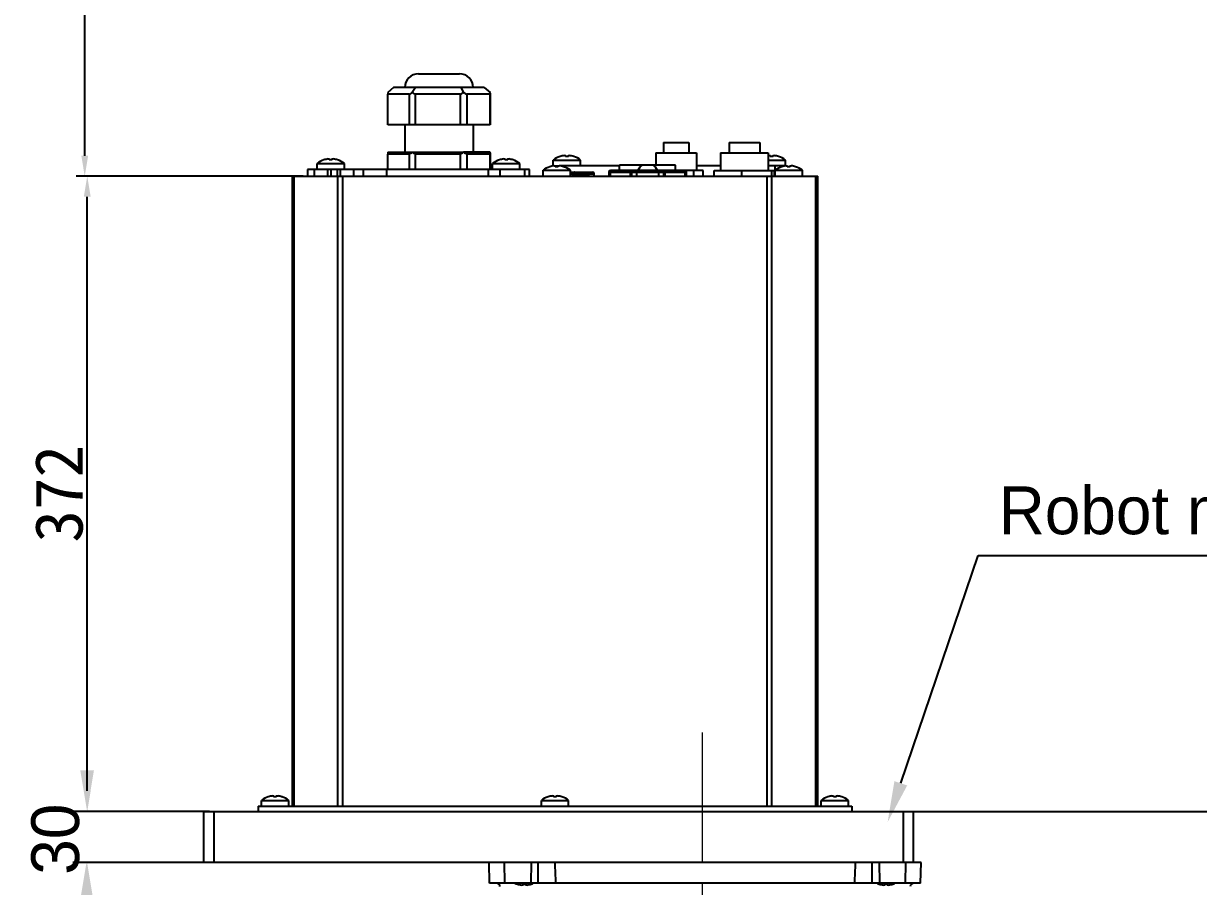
# Model space of a CAD drawing. Header units: millimetres. Extents: x 4086 to 8300, y 123 to 1549.
# Drawn here: x 6696.8 to 6868.9, y 1086.5 to 1212.8 of the extents above; entities that cross this region are included whole.
import ezdxf
from ezdxf import colors
from ezdxf.entities.mleader import LeaderData, LeaderLine
from ezdxf.math import Vec2, Vec3

# ---------------------------------------------------------------- set-up
doc = ezdxf.new("R2010")
doc.units = ezdxf.units.MM
doc.linetypes.add('CENTER2', pattern=[28.575, 19.05, -3.175, 3.175, -3.175])
doc.layers.add('中心线层', color=7, linetype='CENTER2', lineweight=0)
doc.layers.add('标注层', color=7, linetype='Continuous', lineweight=0)
doc.layers.add('外形图', color=7, linetype='Continuous')
doc.styles.get("Standard").update_dxf_attribs({"font": 'simsun.ttc'})
doc.styles.add('思源黑', font='SourceHanSansCN-Normal.ttf')
doc.dimstyles.new('半径标注', dxfattribs={"dimtxt": 7, "dimasz": 3, "dimexe": 1.25, "dimexo": 0.625, "dimgap": 1, "dimtad": 1, "dimtoh": 1, "dimlfac": 4, "dimdsep": 46, "dimtxsty": '思源黑', "dimcen": 2.5, "dimadec": 0, "dimazin": 0, "dimtfac": 1, "dimtmove": 0, "dimatfit": 3, "dimfxl": 1, "dimarcsym": 0})
doc.dimstyles.new('尺寸标注_1_4比例', dxfattribs={"dimtxt": 7, "dimasz": 6, "dimexe": 2, "dimexo": 1.5, "dimgap": 1, "dimtad": 1, "dimdec": 1, "dimlfac": 4, "dimdsep": 46, "dimtxsty": '思源黑', "dimcen": 0.09, "dimadec": 0, "dimazin": 0, "dimtp": 0.01, "dimtm": 0.01, "dimtfac": 1, "dimtdec": 1, "dimtofl": 0, "dimtmove": 0, "dimatfit": 3, "dimfxl": 1, "dimtolj": 1, "dimarcsym": 0})
doc.dimstyles.new('直线标注', dxfattribs={"dimtxt": 7, "dimasz": 3, "dimexe": 1.25, "dimexo": 0.625, "dimtad": 1, "dimlfac": 4, "dimdsep": 46, "dimtxsty": 'Standard', "dimcen": 2.5, "dimadec": 0, "dimazin": 0, "dimtm": 1e-09, "dimtfac": 1, "dimtmove": 0, "dimatfit": 3, "dimfxl": 1, "dimarcsym": 0})

# ---------------------------------------------------------------- blocks, each defined once
blk = doc.blocks.new('*D1288')
at = {"layer": 'Defpoints', "color": 0}
for p in [(6724.63, 1097.49), (6706.08, 1089.99), (6724.63, 1089.99)]:
    blk.add_point(p, dxfattribs=at)
at = {"layer": '标注层', "color": 0, "lineweight": -2}
for p, q in [((6706.08, 1103.49), (6706.08, 1109.49)), ((6723.13, 1097.49), (6704.08, 1097.49)), ((6723.13, 1089.99), (6704.08, 1089.99)), ((6706.08, 1083.99), (6706.08, 1077.99))]:
    blk.add_line(p, q, dxfattribs=at)
at = {"layer": '标注层', "color": 0}
for points in [[(6705.08, 1103.49), (6707.08, 1103.49), (6706.08, 1097.49)], [(6707.08, 1083.99), (6705.08, 1083.99), (6706.08, 1089.99)]]:
    blk.add_solid(points, dxfattribs=at)
at = {"layer": '标注层', "color": 0, "insert": (6701.45, 1093.42), "char_height": 7, "attachment_point": 5, "rotation": 90, "style": '思源黑'}
blk.add_mtext('\\A1;30', dxfattribs=at)
blk = doc.blocks.new('*D1289')
at = {"layer": 'Defpoints', "color": 0}
for p in [(6706.1, 1190.49), (6738.38, 1190.49), (6724.63, 1097.49)]:
    blk.add_point(p, dxfattribs=at)
at = {"layer": '标注层', "color": 0, "lineweight": -2}
for p, q in [((6737.75, 1190.49), (6704.85, 1190.49)), ((6706.1, 1100.49), (6706.1, 1187.49)), ((6724, 1097.49), (6704.85, 1097.49))]:
    blk.add_line(p, q, dxfattribs=at)
at = {"layer": '标注层', "color": 0}
for points in [[(6706.6, 1187.49), (6705.6, 1187.49), (6706.1, 1190.49)], [(6705.6, 1100.49), (6706.6, 1100.49), (6706.1, 1097.49)]]:
    blk.add_solid(points, dxfattribs=at)
at = {"layer": '标注层', "color": 0, "insert": (6701.98, 1143.99), "char_height": 7, "attachment_point": 5, "rotation": 90}
blk.add_mtext('372', dxfattribs=at)
blk = doc.blocks.new('*D1290')
at = {"layer": 'Defpoints', "color": 0}
for p in [(6705.98, 1089.99), (6723.13, 1089.99), (7085.41, 872.48)]:
    blk.add_point(p, dxfattribs=at)
at = {"layer": '标注层', "color": 0, "lineweight": -2}
for p, q in [((6721.63, 1089.99), (6703.98, 1089.99)), ((6705.98, 878.48), (6705.98, 1083.99)), ((7083.91, 872.48), (6703.98, 872.48))]:
    blk.add_line(p, q, dxfattribs=at)
at = {"layer": '标注层', "color": 0}
for points in [[(6706.98, 1083.99), (6704.98, 1083.99), (6705.98, 1089.99)], [(6704.98, 878.48), (6706.98, 878.48), (6705.98, 872.48)]]:
    blk.add_solid(points, dxfattribs=at)
at = {"layer": '标注层', "color": 0, "insert": (6701.35, 981.24), "char_height": 7, "attachment_point": 5, "rotation": 90, "style": '思源黑'}
blk.add_mtext('\\A1;435.2', dxfattribs=at)
blk = doc.blocks.new('*D1292')
at = {"layer": 'Defpoints', "color": 0}
for p in [(6827.13, 1097.49), (6990.69, 1097.49), (6915.43, 1087.13)]:
    blk.add_point(p, dxfattribs=at)
at = {"layer": '标注层', "color": 0, "lineweight": -2}
for p, q in [((6990.69, 1103.49), (6990.69, 1121.12)), ((6828.63, 1097.49), (6992.69, 1097.49)), ((6916.93, 1087.13), (6992.69, 1087.13)), ((6990.69, 1081.13), (6990.69, 1075.13))]:
    blk.add_line(p, q, dxfattribs=at)
at = {"layer": '标注层', "color": 0}
for points in [[(6989.69, 1103.49), (6991.69, 1103.49), (6990.69, 1097.49)], [(6991.69, 1081.13), (6989.69, 1081.13), (6990.69, 1087.13)]]:
    blk.add_solid(points, dxfattribs=at)
at = {"layer": '标注层', "color": 0, "insert": (6986.13, 1115.3), "char_height": 7, "attachment_point": 5, "rotation": 90, "style": '思源黑'}
blk.add_mtext('\\A1;22', dxfattribs=at)
blk = doc.blocks.new('*D1296')
at = {"layer": 'Defpoints', "color": 0}
for p in [(6825.63, 1097.49), (7146.83, 1097.49), (7071.18, 836.63)]:
    blk.add_point(p, dxfattribs=at)
at = {"layer": '标注层', "color": 0, "lineweight": -2}
for p, q in [((6827.13, 1097.49), (7148.83, 1097.49)), ((7146.83, 842.63), (7146.83, 1091.49)), ((7072.68, 836.63), (7148.83, 836.63))]:
    blk.add_line(p, q, dxfattribs=at)
at = {"layer": '标注层', "color": 0}
for points in [[(7147.83, 1091.49), (7145.83, 1091.49), (7146.83, 1097.49)], [(7145.83, 842.63), (7147.83, 842.63), (7146.83, 836.63)]]:
    blk.add_solid(points, dxfattribs=at)
at = {"layer": '标注层', "color": 0, "insert": (7142.2, 969.51), "char_height": 7, "attachment_point": 5, "rotation": 90, "style": '思源黑'}
blk.add_mtext('\\A1;523.7', dxfattribs=at)
blk = doc.blocks.new('*D1297')
at = {"layer": 'Defpoints', "color": 0}
for p in [(6705.73, 1235.49), (6737.88, 1235.49), (6736.42, 1190.49)]:
    blk.add_point(p, dxfattribs=at)
at = {"layer": '标注层', "color": 0, "lineweight": -2}
for p, q in [((6705.73, 1235.49), (6705.73, 1256.46)), ((6705.73, 1256.46), (6831.29, 1256.46)), ((6737.26, 1235.49), (6704.48, 1235.49)), ((6705.73, 1193.49), (6705.73, 1232.49)), ((6735.8, 1190.49), (6704.48, 1190.49))]:
    blk.add_line(p, q, dxfattribs=at)
at = {"layer": '标注层', "color": 0}
for points in [[(6706.23, 1232.49), (6705.23, 1232.49), (6705.73, 1235.49)], [(6705.23, 1193.49), (6706.23, 1193.49), (6705.73, 1190.49)]]:
    blk.add_solid(points, dxfattribs=at)
at = {"layer": '标注层', "color": 0, "insert": (6769.01, 1262.43), "char_height": 7, "attachment_point": 5}
blk.add_mtext('{\\fSource Han Sans CN Normal|b0|i0|c134|p34;180 \\C7;or more space for cables}', dxfattribs=at)
blk = doc.blocks.new('*D1349')
at = {"layer": 'Defpoints', "color": 0}
for p in [(6817.4, 1097.49), (7115.06, 1097.49), (7067.16, 1012.17)]:
    blk.add_point(p, dxfattribs=at)
at = {"layer": '标注层', "color": 0, "lineweight": -2}
for p, q in [((6818.9, 1097.49), (7117.06, 1097.49)), ((7115.06, 1018.17), (7115.06, 1091.49)), ((7068.66, 1012.17), (7117.06, 1012.17))]:
    blk.add_line(p, q, dxfattribs=at)
at = {"layer": '标注层', "color": 0}
for points in [[(7116.06, 1091.49), (7114.06, 1091.49), (7115.06, 1097.49)], [(7114.06, 1018.17), (7116.06, 1018.17), (7115.06, 1012.17)]]:
    blk.add_solid(points, dxfattribs=at)
at = {"layer": '标注层', "color": 0, "insert": (7110.43, 1054.83), "char_height": 7, "attachment_point": 5, "rotation": 90, "style": '思源黑'}
blk.add_mtext('\\A1;167.3', dxfattribs=at)

msp = doc.modelspace()

# ---------------------------------------------------------------- linework, layer by layer
at = {"layer": '中心线层'}
msp.add_line((6796.1752, 1109.0584), (6796.1752, 1011.6098), dxfattribs=at)
at = {"layer": '外形图', "color": 7, "linetype": 'Continuous'}
for p, q in [((6754.6293, 1205.4867), (6760.6293, 1205.4867)), ((6750.9906, 1203.4867), (6750.1309, 1202.742)), ((6764.2666, 1203.4867), (6750.9911, 1203.4867)), ((6754.1752, 1203.4867), (6753.7274, 1202.7415)), ((6760.8127, 1203.4867), (6761.2255, 1202.7415)), ((6764.2665, 1203.4867), (6765.1268, 1202.7415)), ((6750.1309, 1202.742), (6750.1288, 1202.6553)), ((6750.1379, 1197.9867), (6750.1379, 1202.4867)), ((6753.2733, 1202.4867), (6750.1379, 1202.4867)), ((6753.2733, 1202.4867), (6753.2733, 1197.9867)), ((6754.2022, 1197.9867), (6754.2022, 1202.4866)), ((6760.7388, 1202.4866), (6754.2022, 1202.4866)), ((6760.7388, 1202.4866), (6760.7388, 1197.9867)), ((6761.694, 1202.4856), (6761.6936, 1197.9867)), ((6765.0942, 1202.4856), (6761.694, 1202.4856)), ((6765.0942, 1202.4856), (6765.0938, 1197.9867)), ((6765.1288, 1202.6554), (6765.1288, 1197.9867)), ((6765.1288, 1197.9867), (6750.1379, 1197.9867)), ((6752.6288, 1197.9867), (6752.6288, 1193.9867)), ((6762.6288, 1197.9867), (6762.6288, 1193.9867)), ((6790.5038, 1195.4117), (6790.5038, 1193.9117)), ((6790.5038, 1195.4117), (6794.2538, 1195.4117)), ((6794.2538, 1195.4117), (6794.2538, 1193.9117)), ((6800.1288, 1195.4117), (6800.1288, 1193.9117)), ((6800.1289, 1195.4117), (6804.6288, 1195.4117)), ((6804.6288, 1195.4117), (6804.6288, 1193.9117)), ((6741.5531, 1192.87), (6741.5531, 1193.0081)), ((6741.9931, 1193.0081), (6741.9931, 1192.87)), ((6750.1307, 1193.9867), (6750.1288, 1193.9053)), ((6750.1307, 1193.9867), (6761.2281, 1193.9867)), ((6750.1379, 1191.4867), (6750.1379, 1193.7367)), ((6753.2733, 1193.7367), (6750.1379, 1193.7367)), ((6753.2733, 1193.7367), (6753.2733, 1191.4867)), ((6754.2022, 1191.4867), (6754.2022, 1193.7367)), ((6760.7388, 1193.7367), (6754.2022, 1193.7367)), ((6760.7388, 1193.7367), (6760.7388, 1191.4867)), ((6765.1265, 1193.9867), (6761.2338, 1193.9867)), ((6761.6937, 1193.7359), (6761.6934, 1191.4867)), ((6765.0941, 1193.7359), (6761.6937, 1193.7359)), ((6765.0941, 1193.7359), (6765.0939, 1191.4867)), ((6765.1288, 1193.9054), (6765.1288, 1191.4867)), ((6767.2646, 1192.87), (6767.2646, 1193.0081)), ((6767.7046, 1193.0081), (6767.7046, 1192.87)), ((6775.3713, 1193.3766), (6775.3751, 1193.37)), ((6776.1588, 1193.37), (6776.1588, 1193.5081)), ((6776.5988, 1193.5081), (6776.5988, 1193.37)), ((6777.3826, 1193.37), (6777.3864, 1193.3766)), ((6789.3788, 1193.9117), (6789.3788, 1192.0867)), ((6789.3792, 1193.9117), (6795.3784, 1193.9117)), ((6795.3788, 1193.9117), (6795.3788, 1191.3367)), ((6798.8788, 1193.9117), (6798.8788, 1191.3367)), ((6798.8793, 1193.9117), (6805.8784, 1193.9117)), ((6805.8788, 1193.9117), (6805.8788, 1191.3367)), ((6806.1588, 1193.37), (6806.1588, 1193.5081)), ((6806.5988, 1193.5081), (6806.5988, 1193.37)), ((6807.3826, 1193.37), (6807.3864, 1193.3766)), ((6738.3788, 1191.4867), (6738.3788, 1190.4867)), ((6770.8788, 1191.4867), (6738.3788, 1191.4867)), ((6739.3788, 1190.4867), (6739.3788, 1191.4867)), ((6739.7731, 1191.4867), (6739.7731, 1192.3484)), ((6739.7731, 1192.3484), (6743.7731, 1192.3484)), ((6740.7655, 1192.8766), (6740.7693, 1192.87)), ((6741.3037, 1191.4867), (6741.3037, 1190.4867)), ((6741.8037, 1191.4867), (6741.8037, 1190.4867)), ((6742.7731, 1190.4867), (6742.7731, 1191.4867)), ((6742.7768, 1192.87), (6742.7806, 1192.8766)), ((6743.2006, 1190.4867), (6743.2006, 1191.4867)), ((6743.7731, 1191.4867), (6743.7731, 1192.3484)), ((6745.1495, 1190.4867), (6745.1495, 1191.4867)), ((6746.5912, 1190.4867), (6746.5912, 1191.4867)), ((6749.9707, 1190.4867), (6749.9707, 1191.4867)), ((6764.8433, 1191.4867), (6764.8433, 1190.4867)), ((6765.4846, 1191.4867), (6765.4846, 1192.3484)), ((6765.4846, 1192.3484), (6769.4846, 1192.3484)), ((6766.477, 1192.8766), (6766.4808, 1192.87)), ((6766.6111, 1190.4867), (6766.6111, 1191.4867)), ((6768.4883, 1192.87), (6768.4921, 1192.8766)), ((6769.4846, 1191.4867), (6769.4846, 1192.3484)), ((6770.1466, 1191.4867), (6770.1466, 1190.4867)), ((6770.8788, 1190.4867), (6770.8788, 1191.4867)), ((6772.8788, 1190.4867), (6772.8788, 1191.3484)), ((6772.8788, 1191.3484), (6776.8788, 1191.3484)), ((6773.8713, 1191.8766), (6773.8751, 1191.87)), ((6774.3788, 1191.9867), (6774.3788, 1192.8484)), ((6774.3788, 1192.8484), (6778.3788, 1192.8484)), ((6774.6588, 1191.87), (6774.6588, 1192.0081)), ((6774.6658, 1191.9867), (6775.0988, 1191.9867)), ((6775.0988, 1192.0081), (6775.0988, 1191.87)), ((6784.1038, 1191.9867), (6775.4139, 1191.9867)), ((6775.8788, 1191.8766), (6775.8788, 1191.9867)), ((6775.8826, 1191.87), (6775.8864, 1191.8766)), ((6776.8788, 1190.4867), (6776.8788, 1191.3484)), ((6778.3788, 1191.9867), (6778.3788, 1192.8484)), ((6782.7538, 1190.4867), (6782.7538, 1191.3367)), ((6796.3558, 1191.3367), (6782.7538, 1191.3367)), ((6784.1038, 1191.3367), (6784.1038, 1192.0867)), ((6787.3661, 1192.0867), (6784.1038, 1192.0867)), ((6785.633, 1191.3367), (6785.633, 1190.4867)), ((6787.4538, 1192.1617), (6788.9538, 1192.1617)), ((6792.3038, 1192.0867), (6789.0415, 1192.0867)), ((6790.7746, 1190.4867), (6790.7746, 1191.3367)), ((6792.3038, 1191.3367), (6792.3038, 1192.0867)), ((6793.6538, 1191.3367), (6793.6538, 1190.4867)), ((6794.9898, 1190.4867), (6794.9898, 1191.3367)), ((6798.8788, 1191.9867), (6795.3788, 1191.9867)), ((6796.3558, 1190.4867), (6796.3558, 1191.3367)), ((6797.9445, 1190.4867), (6797.9445, 1191.3367)), ((6797.9445, 1191.3367), (6806.8132, 1191.3367)), ((6801.9824, 1190.4867), (6801.9824, 1191.3367)), ((6805.8788, 1192.8484), (6808.3788, 1192.8484)), ((6808.3049, 1191.9867), (6805.8788, 1191.9867)), ((6806.4217, 1098.2367), (6806.4167, 1191.3367)), ((6806.8132, 1190.4867), (6806.8132, 1191.3367)), ((6806.8788, 1190.4867), (6806.8788, 1191.9867)), ((6806.8788, 1191.3484), (6810.8788, 1191.3484)), ((6807.8713, 1191.8766), (6807.8751, 1191.87)), ((6808.3788, 1191.9867), (6808.3788, 1192.8484)), ((6808.6588, 1191.87), (6808.6588, 1192.0081)), ((6809.0988, 1192.0081), (6809.0988, 1191.87)), ((6809.8826, 1191.87), (6809.8864, 1191.8766)), ((6810.8788, 1190.4867), (6810.8788, 1191.3484)), ((6736.1288, 1190.4867), (6736.1288, 1098.2367)), ((6736.1288, 1190.4867), (6813.1288, 1190.4867)), ((6736.4217, 1098.2367), (6736.4217, 1190.4867)), ((6742.8359, 1098.2367), (6742.8359, 1190.4867)), ((6743.543, 1098.2367), (6743.543, 1190.4867)), ((6776.8788, 1191.0867), (6780.1288, 1191.0867)), ((6776.8788, 1190.8367), (6780.3788, 1190.8367)), ((6777.0924, 1190.5867), (6777.0924, 1190.4867)), ((6777.0924, 1190.5867), (6779.6653, 1190.5867)), ((6777.5512, 1190.5867), (6777.5512, 1190.8367)), ((6777.8978, 1190.5867), (6777.8978, 1190.4867)), ((6779.1842, 1190.5867), (6779.1842, 1190.4867)), ((6779.5512, 1190.8367), (6779.5512, 1190.5867)), ((6779.6653, 1190.5867), (6779.6653, 1190.4867)), ((6780.3788, 1190.4867), (6780.3788, 1190.8367)), ((6782.5038, 1191.0867), (6782.5038, 1190.4867)), ((6782.5038, 1191.0867), (6793.9038, 1191.0867)), ((6785.8653, 1190.4867), (6785.8653, 1191.0867)), ((6786.578, 1191.0867), (6786.578, 1190.4867)), ((6789.8297, 1190.4867), (6789.8297, 1191.0867)), ((6790.5424, 1191.0867), (6790.5424, 1190.4867)), ((6793.9038, 1190.4867), (6793.9038, 1191.0867)), ((6805.7146, 1098.2367), (6805.7146, 1190.4867)), ((6812.8359, 1098.2367), (6812.8359, 1190.4867)), ((6813.1288, 1098.2367), (6813.1288, 1190.4867)), ((6731.6288, 1098.2367), (6731.6288, 1099.0984)), ((6731.6288, 1099.0984), (6735.6288, 1099.0984)), ((6732.6213, 1099.6266), (6732.6251, 1099.62)), ((6733.4088, 1099.62), (6733.4088, 1099.7581)), ((6733.8488, 1099.7581), (6733.8488, 1099.62)), ((6734.6326, 1099.62), (6734.6364, 1099.6266)), ((6735.6288, 1098.2367), (6735.6288, 1099.0984)), ((6772.6288, 1098.2367), (6772.6288, 1099.0984)), ((6772.6288, 1099.0984), (6776.6288, 1099.0984)), ((6773.6213, 1099.6266), (6773.6251, 1099.62)), ((6774.4088, 1099.62), (6774.4088, 1099.7581)), ((6774.8488, 1099.7581), (6774.8488, 1099.62)), ((6775.6326, 1099.62), (6775.6364, 1099.6266)), ((6776.6288, 1098.2367), (6776.6288, 1099.0984)), ((6813.6288, 1098.2367), (6813.6288, 1099.0984)), ((6813.6288, 1099.0984), (6817.6288, 1099.0984)), ((6814.6213, 1099.6266), (6814.6251, 1099.62)), ((6815.4088, 1099.62), (6815.4088, 1099.7581)), ((6815.8488, 1099.7581), (6815.8488, 1099.62)), ((6816.6326, 1099.62), (6816.6364, 1099.6266)), ((6817.6288, 1098.2367), (6817.6288, 1099.0984)), ((6723.1288, 1097.4867), (6723.1288, 1089.9867)), ((6723.1288, 1097.4867), (6827.1288, 1097.4867)), ((6724.6288, 1097.4867), (6724.6288, 1089.9867)), ((6731.1288, 1098.2367), (6731.1288, 1097.4867)), ((6731.1288, 1098.2367), (6818.1288, 1098.2367)), ((6818.1288, 1098.2367), (6818.1288, 1097.4867)), ((6825.6288, 1097.4867), (6825.6288, 1089.9867)), ((6827.1288, 1097.4867), (6827.1288, 1089.9867)), ((6828.2788, 1089.9867), (6723.1288, 1089.9867)), ((6765.0574, 1086.9867), (6764.9788, 1089.9867)), ((6767.2692, 1086.9867), (6767.2168, 1089.9867)), ((6771.1216, 1089.9867), (6771.1058, 1086.9867)), ((6772.1429, 1086.9867), (6772.1586, 1089.9867)), ((6821.1148, 1086.9867), (6821.099, 1089.9867)), ((6822.136, 1089.9867), (6822.1518, 1086.9867)), ((6825.9885, 1086.9867), (6826.0409, 1089.9867)), ((6828.2003, 1086.9867), (6828.2788, 1089.9867)), ((6828.2003, 1086.9867), (6765.0574, 1086.9867)), ((6769.1251, 1086.8534), (6769.1213, 1086.8468)), ((6769.9088, 1086.7153), (6769.9088, 1086.8534)), ((6770.3488, 1086.8534), (6770.3488, 1086.7153)), ((6771.1364, 1086.8468), (6771.1326, 1086.8534)), ((6822.1251, 1086.8534), (6822.1217, 1086.8476)), ((6822.9088, 1086.7153), (6822.9088, 1086.8534)), ((6823.3488, 1086.8534), (6823.3488, 1086.7153)), ((6824.1364, 1086.8468), (6824.1326, 1086.8534))]:
    msp.add_line(p, q, dxfattribs=at)
for centre, radius, start, end in [((6754.6288, 1203.4867), 2, 90, 180), ((6760.6288, 1203.4867), 2, 0, 90), ((6746.9132, 1214.3553), 13.4653, 298.186, 300.401832), ((6757.4077, 1209.0264), 7.2831, 239.647835, 243.887889), ((6757.4029, 1209.4482), 7.7196, 295.602866, 299.681512), ((6768.0308, 1214.6769), 13.7393, 240.308926, 242.539463), ((6763.4204, 1202.8208), 1.7082, 354.460366, 357.340739), ((6741.7731, 1189.7867), 3.2425, 96.552172, 108.032352), ((6741.7731, 1189.7867), 3.2425, 71.967648, 83.447828), ((6746.9264, 1205.5811), 13.4377, 298.18472, 300.364717), ((6757.3466, 1200.1625), 7.154, 239.686203, 243.925441), ((6757.4664, 1200.5768), 7.5826, 295.566742, 299.644603), ((6767.9834, 1205.8395), 13.6398, 240.340866, 242.544765), ((6763.5458, 1194.0615), 1.5825, 354.358571, 357.292565), ((6767.4846, 1189.7867), 3.2425, 96.552172, 108.032352), ((6767.4846, 1189.7867), 3.2425, 71.967648, 83.447828), ((6776.3788, 1190.2867), 3.25, 108.060208, 127.979872), ((6776.3788, 1190.2867), 3.2425, 96.552172, 108.032352), ((6776.3788, 1189.7039), 3.6727, 86.565833, 93.434167), ((6776.3788, 1190.2867), 3.2425, 71.967648, 83.447828), ((6776.3788, 1190.2867), 3.25, 52.020128, 71.939792), ((6806.3788, 1190.2867), 3.2425, 96.552172, 98.875947), ((6806.3788, 1189.7039), 3.6727, 86.565833, 93.434167), ((6806.3788, 1190.2867), 3.2425, 71.967648, 83.447828), ((6806.3788, 1190.2867), 3.25, 52.020128, 71.939792), ((6741.7731, 1189.7867), 3.25, 108.060208, 127.979872), ((6741.7731, 1189.2039), 3.6727, 86.565833, 93.434167), ((6741.7731, 1189.7867), 3.25, 52.020128, 71.939792), ((6767.4846, 1189.7867), 3.25, 108.060208, 127.979872), ((6767.4846, 1189.2039), 3.6727, 86.565833, 93.434167), ((6767.4846, 1189.7867), 3.25, 52.020128, 71.939792), ((6774.8788, 1188.7867), 3.25, 108.060208, 127.979872), ((6774.8788, 1188.7867), 3.2425, 96.552172, 108.032352), ((6774.8788, 1188.2039), 3.6727, 86.565833, 93.434167), ((6774.8788, 1188.7867), 3.2425, 71.967648, 83.447828), ((6774.8788, 1188.7867), 3.25, 52.020128, 71.939792), ((6782.7538, 1191.0867), 0.25, 90, 180), ((6788.2038, 1190.8594), 1.5028, 119.938338, 161.482848), ((6788.2038, 1190.8594), 1.5028, 18.517152, 60.061662), ((6793.6538, 1191.0867), 0.25, 0, 90), ((6808.8788, 1188.7867), 3.25, 108.060208, 127.979872), ((6808.8788, 1188.7867), 3.2425, 96.552172, 108.032352), ((6808.8788, 1188.2039), 3.6727, 86.565833, 93.434167), ((6808.8788, 1188.7867), 3.2425, 71.967648, 83.447828), ((6808.8788, 1188.7867), 3.25, 52.020128, 71.939792), ((6780.1288, 1190.8367), 0.25, 0, 90), ((6733.6288, 1096.5367), 3.25, 108.060208, 127.979872), ((6733.6288, 1096.5367), 3.2425, 96.552172, 108.032352), ((6733.6288, 1095.9539), 3.6727, 86.565833, 93.434167), ((6733.6288, 1096.5367), 3.2425, 71.967648, 83.447828), ((6733.6288, 1096.5367), 3.25, 52.020128, 71.939792), ((6774.6288, 1096.5367), 3.25, 108.060208, 127.979872), ((6774.6288, 1096.5367), 3.2425, 96.552172, 108.032352), ((6774.6288, 1095.9539), 3.6727, 86.565833, 93.434167), ((6774.6288, 1096.5367), 3.2425, 71.967648, 83.447828), ((6774.6288, 1096.5367), 3.25, 52.020128, 71.939792), ((6815.6288, 1096.5367), 3.25, 108.060208, 127.979872), ((6815.6288, 1096.5367), 3.2425, 96.552172, 108.032352), ((6815.6288, 1095.9539), 3.6727, 86.565833, 93.434167), ((6815.6288, 1096.5367), 3.2425, 71.967648, 83.447828), ((6815.6288, 1096.5367), 3.25, 52.020128, 71.939792), ((7232.3979, 1109.2288), 458.2201, 182.406737, 182.782242), ((6360.8598, 1109.2288), 458.2201, 357.217758, 357.593263), ((6766.0703, 1086.4867), 0.5, 1.5, 90), ((6770.1288, 1089.9367), 3.25, 245.200428, 251.939792), ((6770.1288, 1089.9367), 3.2425, 251.967648, 263.447828), ((6770.1288, 1090.5195), 3.6727, 266.565833, 273.434167), ((6770.1288, 1089.9367), 3.2425, 276.552172, 288.032352), ((6770.1288, 1089.9367), 3.25, 288.060208, 294.700096), ((6823.1288, 1089.9367), 3.25, 245.299904, 251.939792), ((6823.1288, 1089.9367), 3.2425, 251.967648, 263.447828), ((6823.1288, 1090.5195), 3.6727, 266.565833, 273.434167), ((6823.1288, 1089.9367), 3.2425, 276.552172, 288.032352), ((6823.1288, 1089.9367), 3.25, 288.060208, 294.799572), ((6827.1873, 1086.4867), 0.5, 90, 178.5)]:
    msp.add_arc(centre, radius, start, end, dxfattribs=at)
msp.add_ellipse((6757.6288, 1200.4867), major_axis=(7.2667, 7.2667), ratio=0.25541344, start_param=-3.39165979, end_param=-3.34255233, dxfattribs=at)
for points in [[(6750.1288, 1202.6553), (6750.1288, 1202.599), (6750.1316, 1202.5426), (6750.1379, 1202.4867)], [(6765.094, 1202.4856), (6765.1064, 1202.5417), (6765.1151, 1202.5987), (6765.1206, 1202.6559)], [(6741.4031, 1193.0081), (6741.428, 1193.0109), (6741.453, 1193.0131), (6741.4781, 1193.0144)], [(6741.4781, 1193.0144), (6741.4884, 1193.0149), (6741.4988, 1193.0152), (6741.5091, 1193.0152)], [(6741.5091, 1193.0152), (6741.5171, 1193.0152), (6741.5251, 1193.015), (6741.533, 1193.0144)], [(6742.0132, 1193.0144), (6742.0211, 1193.015), (6742.0291, 1193.0152), (6742.037, 1193.0152)], [(6742.037, 1193.0152), (6742.0474, 1193.0152), (6742.0577, 1193.0149), (6742.0681, 1193.0144)], [(6742.0681, 1193.0144), (6742.0931, 1193.0131), (6742.1181, 1193.0109), (6742.1431, 1193.0081)], [(6765.0941, 1193.7359), (6765.1065, 1193.7919), (6765.115, 1193.8488), (6765.1206, 1193.9059)], [(6767.1146, 1193.0081), (6767.1395, 1193.0109), (6767.1645, 1193.0131), (6767.1896, 1193.0144)], [(6767.1896, 1193.0144), (6767.1999, 1193.0149), (6767.2103, 1193.0152), (6767.2207, 1193.0152)], [(6767.2207, 1193.0152), (6767.2286, 1193.0152), (6767.2366, 1193.015), (6767.2445, 1193.0144)], [(6767.7247, 1193.0144), (6767.7326, 1193.015), (6767.7406, 1193.0152), (6767.7485, 1193.0152)], [(6767.7485, 1193.0152), (6767.7589, 1193.0152), (6767.7692, 1193.0149), (6767.7796, 1193.0144)], [(6767.7796, 1193.0144), (6767.8046, 1193.0131), (6767.8297, 1193.0109), (6767.8546, 1193.0081)], [(6776.0088, 1193.5081), (6776.0338, 1193.5109), (6776.0588, 1193.5131), (6776.0838, 1193.5144)], [(6776.0838, 1193.5144), (6776.0942, 1193.5149), (6776.1045, 1193.5152), (6776.1149, 1193.5152)], [(6776.1149, 1193.5152), (6776.1228, 1193.5152), (6776.1308, 1193.515), (6776.1387, 1193.5144)], [(6776.6189, 1193.5144), (6776.6268, 1193.515), (6776.6348, 1193.5152), (6776.6428, 1193.5152)], [(6776.6428, 1193.5152), (6776.6531, 1193.5152), (6776.6635, 1193.5149), (6776.6738, 1193.5144)], [(6776.6738, 1193.5144), (6776.6989, 1193.5131), (6776.7239, 1193.5109), (6776.7488, 1193.5081)], [(6806.0088, 1193.5081), (6806.0338, 1193.5109), (6806.0588, 1193.5131), (6806.0838, 1193.5144)], [(6806.0838, 1193.5144), (6806.0942, 1193.5149), (6806.1045, 1193.5152), (6806.1149, 1193.5152)], [(6806.1149, 1193.5152), (6806.1228, 1193.5152), (6806.1308, 1193.515), (6806.1387, 1193.5144)], [(6806.6189, 1193.5144), (6806.6268, 1193.515), (6806.6348, 1193.5152), (6806.6428, 1193.5152)], [(6806.6428, 1193.5152), (6806.6531, 1193.5152), (6806.6635, 1193.5149), (6806.6738, 1193.5144)], [(6806.6738, 1193.5144), (6806.6989, 1193.5131), (6806.7239, 1193.5109), (6806.7488, 1193.5081)], [(6774.5088, 1192.0081), (6774.5338, 1192.0109), (6774.5588, 1192.0131), (6774.5838, 1192.0144)], [(6774.5838, 1192.0144), (6774.5942, 1192.0149), (6774.6045, 1192.0152), (6774.6149, 1192.0152)], [(6774.6149, 1192.0152), (6774.6228, 1192.0152), (6774.6308, 1192.015), (6774.6387, 1192.0144)], [(6775.1189, 1192.0144), (6775.1268, 1192.015), (6775.1348, 1192.0152), (6775.1428, 1192.0152)], [(6775.1428, 1192.0152), (6775.1531, 1192.0152), (6775.1635, 1192.0149), (6775.1738, 1192.0144)], [(6775.1738, 1192.0144), (6775.1989, 1192.0131), (6775.2239, 1192.0109), (6775.2488, 1192.0081)], [(6808.5088, 1192.0081), (6808.5338, 1192.0109), (6808.5588, 1192.0131), (6808.5838, 1192.0144)], [(6808.5838, 1192.0144), (6808.5942, 1192.0149), (6808.6045, 1192.0152), (6808.6149, 1192.0152)], [(6808.6149, 1192.0152), (6808.6228, 1192.0152), (6808.6308, 1192.015), (6808.6387, 1192.0144)], [(6809.1189, 1192.0144), (6809.1268, 1192.015), (6809.1348, 1192.0152), (6809.1428, 1192.0152)], [(6809.1428, 1192.0152), (6809.1531, 1192.0152), (6809.1635, 1192.0149), (6809.1738, 1192.0144)], [(6809.1738, 1192.0144), (6809.1989, 1192.0131), (6809.2239, 1192.0109), (6809.2488, 1192.0081)], [(6733.2588, 1099.7581), (6733.2838, 1099.7609), (6733.3088, 1099.7631), (6733.3338, 1099.7644)], [(6733.3338, 1099.7644), (6733.3442, 1099.7649), (6733.3545, 1099.7652), (6733.3649, 1099.7652)], [(6733.3649, 1099.7652), (6733.3728, 1099.7652), (6733.3808, 1099.765), (6733.3887, 1099.7644)], [(6733.8689, 1099.7644), (6733.8768, 1099.765), (6733.8848, 1099.7652), (6733.8928, 1099.7652)], [(6733.8928, 1099.7652), (6733.9031, 1099.7652), (6733.9135, 1099.7649), (6733.9238, 1099.7644)], [(6733.9238, 1099.7644), (6733.9489, 1099.7631), (6733.9739, 1099.7609), (6733.9988, 1099.7581)], [(6774.2588, 1099.7581), (6774.2838, 1099.7609), (6774.3088, 1099.7631), (6774.3338, 1099.7644)], [(6774.3338, 1099.7644), (6774.3442, 1099.7649), (6774.3545, 1099.7652), (6774.3649, 1099.7652)], [(6774.3649, 1099.7652), (6774.3728, 1099.7652), (6774.3808, 1099.765), (6774.3887, 1099.7644)], [(6774.8689, 1099.7644), (6774.8768, 1099.765), (6774.8848, 1099.7652), (6774.8928, 1099.7652)], [(6774.8928, 1099.7652), (6774.9031, 1099.7652), (6774.9135, 1099.7649), (6774.9238, 1099.7644)], [(6774.9238, 1099.7644), (6774.9489, 1099.7631), (6774.9739, 1099.7609), (6774.9988, 1099.7581)], [(6815.2588, 1099.7581), (6815.2838, 1099.7609), (6815.3088, 1099.7631), (6815.3338, 1099.7644)], [(6815.3338, 1099.7644), (6815.3442, 1099.7649), (6815.3545, 1099.7652), (6815.3649, 1099.7652)], [(6815.3649, 1099.7652), (6815.3728, 1099.7652), (6815.3808, 1099.765), (6815.3887, 1099.7644)], [(6815.8689, 1099.7644), (6815.8768, 1099.765), (6815.8848, 1099.7652), (6815.8928, 1099.7652)], [(6815.8928, 1099.7652), (6815.9031, 1099.7652), (6815.9135, 1099.7649), (6815.9238, 1099.7644)], [(6815.9238, 1099.7644), (6815.9489, 1099.7631), (6815.9739, 1099.7609), (6815.9988, 1099.7581)], [(6769.8338, 1086.7091), (6769.8088, 1086.7103), (6769.7838, 1086.7125), (6769.7588, 1086.7153)], [(6769.8649, 1086.7082), (6769.8545, 1086.7082), (6769.8442, 1086.7086), (6769.8338, 1086.7091)], [(6769.8887, 1086.7091), (6769.8808, 1086.7084), (6769.8728, 1086.7082), (6769.8649, 1086.7082)], [(6770.3928, 1086.7082), (6770.3848, 1086.7082), (6770.3768, 1086.7084), (6770.3689, 1086.7091)], [(6770.4238, 1086.7091), (6770.4135, 1086.7086), (6770.4031, 1086.7082), (6770.3928, 1086.7082)], [(6770.4988, 1086.7153), (6770.4739, 1086.7125), (6770.4489, 1086.7103), (6770.4238, 1086.7091)], [(6822.8338, 1086.7091), (6822.8088, 1086.7103), (6822.7838, 1086.7125), (6822.7588, 1086.7153)], [(6822.8649, 1086.7082), (6822.8545, 1086.7082), (6822.8442, 1086.7086), (6822.8338, 1086.7091)], [(6822.8887, 1086.7091), (6822.8808, 1086.7084), (6822.8728, 1086.7082), (6822.8649, 1086.7082)], [(6823.3928, 1086.7082), (6823.3848, 1086.7082), (6823.3768, 1086.7084), (6823.3689, 1086.7091)], [(6823.4238, 1086.7091), (6823.4135, 1086.7086), (6823.4031, 1086.7082), (6823.3928, 1086.7082)], [(6823.4988, 1086.7153), (6823.4739, 1086.7125), (6823.4489, 1086.7103), (6823.4238, 1086.7091)]]:
    msp.add_open_spline(points, degree=3, dxfattribs=at)
for points, knots in [([(6741.533, 1193.0144), (6741.5359, 1193.0141), (6741.5418, 1193.0131), (6741.5531, 1193.0123), (6741.5531, 1193.0081)], [0, 0, 0, 0, 0.40966317, 1, 1, 1, 1]), ([(6741.9931, 1193.0081), (6741.9931, 1193.0089), (6741.9987, 1193.0149), (6742.0068, 1193.0138), (6742.0132, 1193.0144)], [0, 0, 0, 0, 0.11275966, 1, 1, 1, 1]), ([(6767.2445, 1193.0144), (6767.2474, 1193.0141), (6767.2533, 1193.0131), (6767.2646, 1193.0123), (6767.2646, 1193.0081)], [0, 0, 0, 0, 0.40966317, 1, 1, 1, 1]), ([(6767.7046, 1193.0081), (6767.7046, 1193.0089), (6767.7102, 1193.0149), (6767.7183, 1193.0138), (6767.7247, 1193.0144)], [0, 0, 0, 0, 0.11275966, 1, 1, 1, 1]), ([(6776.1387, 1193.5144), (6776.1416, 1193.5141), (6776.1476, 1193.5131), (6776.1588, 1193.5123), (6776.1588, 1193.5081)], [0, 0, 0, 0, 0.40966317, 1, 1, 1, 1]), ([(6776.5988, 1193.5081), (6776.5988, 1193.5089), (6776.6044, 1193.5149), (6776.6125, 1193.5138), (6776.6189, 1193.5144)], [0, 0, 0, 0, 0.11275966, 1, 1, 1, 1]), ([(6806.1387, 1193.5144), (6806.1416, 1193.5141), (6806.1476, 1193.5131), (6806.1588, 1193.5123), (6806.1588, 1193.5081)], [0, 0, 0, 0, 0.40966317, 1, 1, 1, 1]), ([(6806.5988, 1193.5081), (6806.5988, 1193.5089), (6806.6044, 1193.5149), (6806.6125, 1193.5138), (6806.6189, 1193.5144)], [0, 0, 0, 0, 0.11275966, 1, 1, 1, 1]), ([(6774.6387, 1192.0144), (6774.6416, 1192.0141), (6774.6476, 1192.0131), (6774.6588, 1192.0123), (6774.6588, 1192.0081)], [0, 0, 0, 0, 0.40966317, 1, 1, 1, 1]), ([(6775.0988, 1192.0081), (6775.0988, 1192.0089), (6775.1044, 1192.0149), (6775.1125, 1192.0138), (6775.1189, 1192.0144)], [0, 0, 0, 0, 0.11275966, 1, 1, 1, 1]), ([(6785.8653, 1191.0867), (6785.8653, 1191.1498), (6785.9106, 1191.2789), (6786.0376, 1191.3367), (6786.0975, 1191.3367)], [0, 0, 0, 0, 0.51299757, 1, 1, 1, 1]), ([(6786.8102, 1191.3367), (6786.7503, 1191.3367), (6786.6233, 1191.2789), (6786.578, 1191.1498), (6786.578, 1191.0867)], [0, 0, 0, 0, 0.48700243, 1, 1, 1, 1]), ([(6789.8297, 1191.0867), (6789.8297, 1191.1498), (6789.7843, 1191.2789), (6789.6574, 1191.3367), (6789.5974, 1191.3367)], [0, 0, 0, 0, 0.51299758, 1, 1, 1, 1]), ([(6790.3101, 1191.3367), (6790.3701, 1191.3367), (6790.497, 1191.2789), (6790.5424, 1191.1498), (6790.5424, 1191.0867)], [0, 0, 0, 0, 0.48700242, 1, 1, 1, 1]), ([(6808.6387, 1192.0144), (6808.6416, 1192.0141), (6808.6476, 1192.0131), (6808.6588, 1192.0123), (6808.6588, 1192.0081)], [0, 0, 0, 0, 0.40966317, 1, 1, 1, 1]), ([(6809.0988, 1192.0081), (6809.0988, 1192.0089), (6809.1044, 1192.0149), (6809.1125, 1192.0138), (6809.1189, 1192.0144)], [0, 0, 0, 0, 0.11275966, 1, 1, 1, 1]), ([(6777.5512, 1190.8367), (6777.5512, 1190.8686), (6777.5496, 1190.927), (6777.5406, 1191.0071), (6777.531, 1191.0547), (6777.5165, 1191.0867), (6777.5081, 1191.0867)], [0, 0, 0, 0, 0.36983656, 0.68622689, 0.90251153, 1, 1, 1, 1]), ([(6779.5081, 1191.0867), (6779.5165, 1191.0867), (6779.531, 1191.0547), (6779.5406, 1191.0071), (6779.5496, 1190.927), (6779.5512, 1190.8686), (6779.5512, 1190.8367)], [0, 0, 0, 0, 0.09748847, 0.31377311, 0.63016344, 1, 1, 1, 1]), ([(6733.3887, 1099.7644), (6733.3916, 1099.7641), (6733.3976, 1099.7631), (6733.4088, 1099.7623), (6733.4088, 1099.7581)], [0, 0, 0, 0, 0.40966317, 1, 1, 1, 1]), ([(6733.8488, 1099.7581), (6733.8488, 1099.7589), (6733.8544, 1099.7649), (6733.8625, 1099.7638), (6733.8689, 1099.7644)], [0, 0, 0, 0, 0.11275966, 1, 1, 1, 1]), ([(6774.3887, 1099.7644), (6774.3916, 1099.7641), (6774.3976, 1099.7631), (6774.4088, 1099.7623), (6774.4088, 1099.7581)], [0, 0, 0, 0, 0.40966317, 1, 1, 1, 1]), ([(6774.8488, 1099.7581), (6774.8488, 1099.7589), (6774.8544, 1099.7649), (6774.8625, 1099.7638), (6774.8689, 1099.7644)], [0, 0, 0, 0, 0.11275966, 1, 1, 1, 1]), ([(6815.3887, 1099.7644), (6815.3916, 1099.7641), (6815.3976, 1099.7631), (6815.4088, 1099.7623), (6815.4088, 1099.7581)], [0, 0, 0, 0, 0.40966317, 1, 1, 1, 1]), ([(6815.8488, 1099.7581), (6815.8488, 1099.7589), (6815.8544, 1099.7649), (6815.8625, 1099.7638), (6815.8689, 1099.7644)], [0, 0, 0, 0, 0.11275966, 1, 1, 1, 1]), ([(6769.9088, 1086.7153), (6769.9088, 1086.7145), (6769.9032, 1086.7085), (6769.8951, 1086.7096), (6769.8887, 1086.7091)], [0, 0, 0, 0, 0.11275966, 1, 1, 1, 1]), ([(6770.3689, 1086.7091), (6770.366, 1086.7093), (6770.3601, 1086.7103), (6770.3488, 1086.7111), (6770.3488, 1086.7153)], [0, 0, 0, 0, 0.40966317, 1, 1, 1, 1]), ([(6822.9088, 1086.7153), (6822.9088, 1086.7145), (6822.9032, 1086.7085), (6822.8951, 1086.7096), (6822.8887, 1086.7091)], [0, 0, 0, 0, 0.11275966, 1, 1, 1, 1]), ([(6823.3689, 1086.7091), (6823.366, 1086.7093), (6823.3601, 1086.7103), (6823.3488, 1086.7111), (6823.3488, 1086.7153)], [0, 0, 0, 0, 0.40966317, 1, 1, 1, 1])]:
    msp.add_open_spline(points, degree=3, knots=knots, dxfattribs=at)

# ---------------------------------------------------------------- dimensions: what is measured, and where the dimension line sits
at = {"layer": '标注层'}
dim = msp.add_linear_dim(base=(6705.7256, 1235.4867), p1=(6736.4217, 1190.4867), p2=(6737.882, 1235.4867), angle=90, text='{\\fSource Han Sans CN Normal|b0|i0|c134|p34;<> \\C7;or more space for cables}', dimstyle='半径标注', override={"dimtxsty": 'Standard'}, dxfattribs=at)
dim.commit()
dim.dimension.update_dxf_attribs({"geometry": '*D1297', "text_midpoint": (6769.0088, 1256.456), "dimtype": 160})
dim = msp.add_linear_dim(base=(6706.1006, 1190.4867), p1=(6724.6288, 1097.4867), p2=(6738.3788, 1190.4867), angle=90, dimstyle='直线标注', dxfattribs=at)
dim.commit()
dim.dimension.update_dxf_attribs({"geometry": '*D1289', "text_midpoint": (6701.9756, 1143.9867)})
for base, p1, p2, text, picture, middle in [((6990.6908, 1097.4867), (6915.4252, 1087.1314), (6827.1288, 1097.4867), '22', '*D1292', (6990.6908, 1115.3012)), ((7115.0612, 1097.4867), (7067.1577, 1012.1737), (6817.4014, 1097.4867), '167.3', '*D1349', (7115.0612, 1054.8302)), ((7146.8315, 1097.4867), (7071.1752, 836.6346), (6825.6288, 1097.4867), '523.7', '*D1296', (7146.8315, 969.5096))]:
    dim = msp.add_linear_dim(base=base, p1=p1, p2=p2, angle=90, text=text, dimstyle='尺寸标注_1_4比例', dxfattribs=at)
    dim.commit()
    dim.dimension.update_dxf_attribs({"geometry": picture, "text_midpoint": middle, "dimtype": 160})
dim = msp.add_linear_dim(base=(6706.0849, 1089.9867), p1=(6724.6288, 1097.4867), p2=(6724.6288, 1089.9867), angle=90, dimstyle='尺寸标注_1_4比例', dxfattribs=at)
dim.commit()
dim.dimension.update_dxf_attribs({"geometry": '*D1288', "text_midpoint": (6706.0849, 1093.4225), "dimtype": 160})
dim = msp.add_linear_dim(base=(6705.9844, 1089.9867), p1=(7085.4125, 872.4846), p2=(6723.1288, 1089.9867), angle=90, text='435.2', dimstyle='尺寸标注_1_4比例', dxfattribs=at)
dim.commit()
dim.dimension.update_dxf_attribs({"geometry": '*D1290', "text_midpoint": (6701.3537, 981.2357)})

# ---------------------------------------------------------------- leaders
ml = msp.add_multileader_mtext('Standard', dxfattribs=at)
ml.set_content('{\\C256;Robot mounting surface}', style='思源黑')
ml.set_leader_properties()
ml.build(insert=Vec2(0, 0))
ml.multileader.update_dxf_attribs({"text_left_attachment_type": 5, "text_right_attachment_type": 5, "dogleg_length": 1, "arrow_head_size": 6})
ctx = ml.context
ctx.base_point, ctx.char_height, ctx.arrow_head_size, ctx.plane_origin = Vec3(6837.6302, 1134.9336), 7, 6, Vec3(6823.3624, 1095.9238)
ctx.left_attachment, ctx.right_attachment = 5, 5
notes = []
notes.append((ctx, [(0, (1, 1, 0), (6836.6302, 1134.9336), (1, 0), 1, [(0, [(6823.3624, 1095.9238)], 0, [])])]))
ctx.mtext.insert, ctx.mtext.flow_direction = Vec3(6839.6302, 1145.0717), 5
for ctx, leaders in notes:
    for number, flags, end, landing, length, lines in leaders:
        leader = LeaderData()
        leader.index, (leader.has_last_leader_line, leader.has_dogleg_vector, leader.attachment_direction) = number, flags
        leader.last_leader_point, leader.dogleg_vector, leader.dogleg_length = Vec3(end), Vec3(landing), length
        for number, points, colour, breaks in lines:
            line = LeaderLine()
            line.index, line.vertices, line.color, line.breaks = number, Vec3.list(points), colors.encode_raw_color(colour), breaks
            leader.lines.append(line)
        ctx.leaders.append(leader)

doc.saveas('drawing.dxf')
